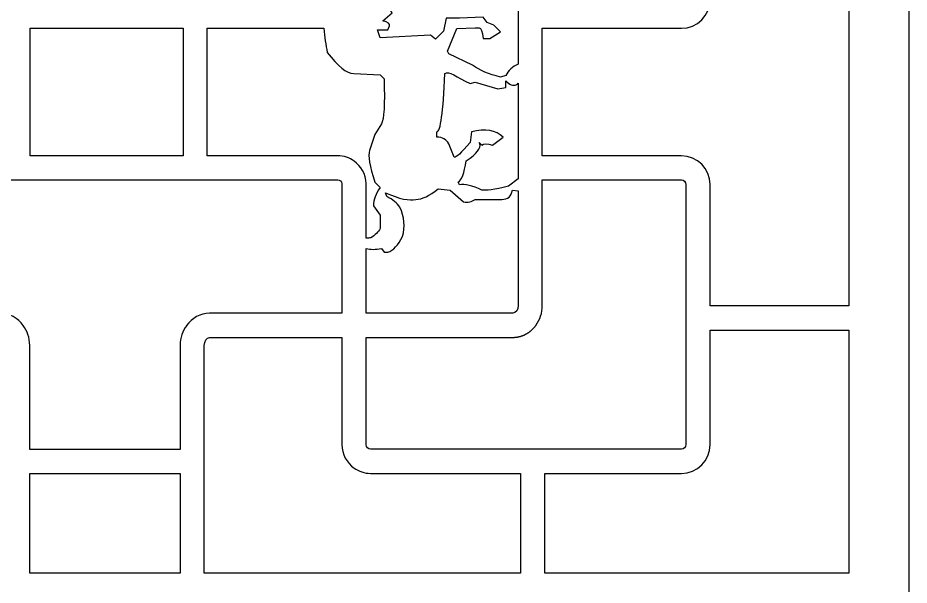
# Model space of a CAD drawing. Header units: centimetres. Extents: x 16.6 to 21.4, y -9 to 9.
# Drawn here: x 18.714 to 21.368, y 5.898 to 7.585 of the extents above; entities that cross this region are included whole.
import ezdxf

# ---------------------------------------------------------------- set-up
doc = ezdxf.new("R2010")
doc.units = ezdxf.units.CM
doc.header["$MEASUREMENT"] = 0
doc.layers.add('layer 1', color=7, linetype='Continuous')

msp = doc.modelspace()

# ---------------------------------------------------------------- linework, layer by layer
at = {"layer": 'layer 1', "color": 250, "lineweight": 30}
for points, knots in [([(16.58329, -9.0002), (16.58329, -9.0002), (16.58329, 9.00077), (16.58329, 9.00077), (16.58329, 9.00077), (16.58329, 9.00077), (21.3676, 9.00077), (21.3676, 9.00077), (21.3676, 9.00077), (21.3676, 9.00077), (21.3676, -9.0002), (21.3676, -9.0002), (21.3676, -9.0002), (21.3676, -9.0002), (16.58329, -9.0002), (16.58329, -9.0002)], [0, 0, 0, 0, 0.2, 0.2, 0.2, 0.2, 0.4, 0.4, 0.4, 0.4, 0.6, 0.6, 0.6, 0.6, 1, 1, 1, 1]), ([(21.18819, 7.98777), (21.18819, 7.98777), (20.77482, 7.98777), (20.77482, 7.98777), (20.77482, 7.98777), (20.77482, 7.98777), (20.77482, 7.63934), (20.77482, 7.63934), (20.77482, 7.63934), (20.77482, 7.59234), (20.73671, 7.55388), (20.69014, 7.55388), (20.69014, 7.55388), (20.69014, 7.55388), (20.27565, 7.55388), (20.27565, 7.55388), (20.27565, 7.55388), (20.27565, 7.55388), (20.27565, 7.17466), (20.27565, 7.17466), (20.27565, 7.17466), (20.27565, 7.17466), (20.69014, 7.17466), (20.69014, 7.17466), (20.69014, 7.17466), (20.73671, 7.17466), (20.77482, 7.1362), (20.77482, 7.0892), (20.77482, 7.0892), (20.77482, 7.0892), (20.77482, 6.72823), (20.77482, 6.72823), (20.77482, 6.72823), (20.77482, 6.72823), (21.18819, 6.72823), (21.18819, 6.72823), (21.18819, 6.72823), (21.18819, 6.72823), (21.18819, 7.98777), (21.18819, 7.98777)], [0, 0, 0, 0, 0.0909091, 0.0909091, 0.0909091, 0.0909091, 0.1818182, 0.1818182, 0.1818182, 0.1818182, 0.2727273, 0.2727273, 0.2727273, 0.2727273, 0.3636364, 0.3636364, 0.3636364, 0.3636364, 0.4545455, 0.4545455, 0.4545455, 0.4545455, 0.5454545, 0.5454545, 0.5454545, 0.5454545, 0.6363636, 0.6363636, 0.6363636, 0.6363636, 0.7272727, 0.7272727, 0.7272727, 0.7272727, 0.8181818, 0.8181818, 0.8181818, 0.8181818, 1, 1, 1, 1]), ([(19.7471, 7.6125), (19.7471, 7.6125), (19.7888, 7.61601), (19.7888, 7.61601), (19.7888, 7.61601), (19.7888, 7.61601), (19.82417, 7.60804), (19.82417, 7.60804), (19.82417, 7.60804), (19.82417, 7.60804), (19.82828, 7.60019), (19.82828, 7.60019), (19.82828, 7.60019), (19.82828, 7.60019), (19.80076, 7.57641), (19.80076, 7.57641), (19.80076, 7.57641), (19.81632, 7.57139), (19.82288, 7.56625), (19.82044, 7.56097), (19.82044, 7.56097), (19.82044, 7.56097), (19.81619, 7.54889), (19.81619, 7.54889), (19.81619, 7.54889), (19.81619, 7.54889), (19.78495, 7.54889), (19.78495, 7.54889), (19.78495, 7.54889), (19.78495, 7.54889), (19.79292, 7.52548), (19.79292, 7.52548), (19.79292, 7.52548), (19.79292, 7.52548), (19.94247, 7.53346), (19.94247, 7.53346), (19.94247, 7.53346), (19.94247, 7.53346), (19.9579, 7.52137), (19.9579, 7.52137), (19.9579, 7.52137), (19.9579, 7.52137), (19.98169, 7.54516), (19.98169, 7.54516), (19.98169, 7.54516), (19.98169, 7.54516), (19.98953, 7.58438), (19.98953, 7.58438), (19.98953, 7.58438), (19.98953, 7.58438), (20.02913, 7.58438), (20.02913, 7.58438), (20.02913, 7.58438), (20.02913, 7.58438), (20.09986, 7.58676), (20.09986, 7.58676), (20.09986, 7.58676), (20.09986, 7.58676), (20.11156, 7.57094), (20.11156, 7.57094), (20.11156, 7.57094), (20.11156, 7.57094), (20.13123, 7.56336), (20.13123, 7.56336), (20.13123, 7.56336), (20.13123, 7.56336), (20.15078, 7.54343), (20.15078, 7.54343), (20.15078, 7.54343), (20.15078, 7.54343), (20.11953, 7.52375), (20.11953, 7.52375), (20.11953, 7.52375), (20.11953, 7.52375), (20.09986, 7.52375), (20.09986, 7.52375), (20.09986, 7.52375), (20.09716, 7.54484), (20.09317, 7.55539), (20.0879, 7.55539), (20.0879, 7.55539), (20.0879, 7.55539), (20.0762, 7.55539), (20.0762, 7.55539), (20.0762, 7.55539), (20.0762, 7.55539), (20.02116, 7.553), (20.02116, 7.553), (20.02116, 7.553), (20.02116, 7.553), (19.99364, 7.48601), (19.99364, 7.48601), (19.99364, 7.48601), (19.99364, 7.48601), (19.9975, 7.47804), (19.9975, 7.47804), (19.9975, 7.47804), (19.9975, 7.47804), (20.06822, 7.44428), (20.06822, 7.44428), (20.06822, 7.44428), (20.08931, 7.42872), (20.11683, 7.41689), (20.15078, 7.40892), (20.15078, 7.40892), (20.15078, 7.40892), (20.16659, 7.41303), (20.16659, 7.41303), (20.16659, 7.41303), (20.17435, 7.42818), (20.18671, 7.43967), (20.20388, 7.4475), (20.20388, 7.4475), (20.20388, 7.4475), (20.20388, 7.96249), (20.20388, 7.96249), (20.20388, 7.96249), (20.20388, 7.97533), (20.19683, 7.98584), (20.1882, 7.98584), (20.1882, 7.98584), (20.1882, 7.98584), (19.7514, 7.98584), (19.7514, 7.98584), (19.7514, 7.98584), (19.7514, 7.98584), (19.7514, 7.81952), (19.7514, 7.81952), (19.7514, 7.81952), (19.7514, 7.81952), (19.75135, 7.81952), (19.75135, 7.81952), (19.75135, 7.81952), (19.75135, 7.81952), (19.75135, 7.63934), (19.75135, 7.63934), (19.75135, 7.63934), (19.75135, 7.63834), (19.75132, 7.63735), (19.75129, 7.63635), (19.75129, 7.63635), (19.75129, 7.63635), (19.75135, 7.63609), (19.75135, 7.63609), (19.75135, 7.63609), (19.75104, 7.62789), (19.74957, 7.61997), (19.7471, 7.6125)], [0, 0, 0, 0, 0.0263158, 0.0263158, 0.0263158, 0.0263158, 0.0526316, 0.0526316, 0.0526316, 0.0526316, 0.0789474, 0.0789474, 0.0789474, 0.0789474, 0.1052632, 0.1052632, 0.1052632, 0.1052632, 0.1315789, 0.1315789, 0.1315789, 0.1315789, 0.1578947, 0.1578947, 0.1578947, 0.1578947, 0.1842105, 0.1842105, 0.1842105, 0.1842105, 0.2105263, 0.2105263, 0.2105263, 0.2105263, 0.2368421, 0.2368421, 0.2368421, 0.2368421, 0.2631579, 0.2631579, 0.2631579, 0.2631579, 0.2894737, 0.2894737, 0.2894737, 0.2894737, 0.3157895, 0.3157895, 0.3157895, 0.3157895, 0.3421053, 0.3421053, 0.3421053, 0.3421053, 0.3684211, 0.3684211, 0.3684211, 0.3684211, 0.3947368, 0.3947368, 0.3947368, 0.3947368, 0.4210526, 0.4210526, 0.4210526, 0.4210526, 0.4473684, 0.4473684, 0.4473684, 0.4473684, 0.4736842, 0.4736842, 0.4736842, 0.4736842, 0.5, 0.5, 0.5, 0.5, 0.5263158, 0.5263158, 0.5263158, 0.5263158, 0.5526316, 0.5526316, 0.5526316, 0.5526316, 0.5789474, 0.5789474, 0.5789474, 0.5789474, 0.6052632, 0.6052632, 0.6052632, 0.6052632, 0.6315789, 0.6315789, 0.6315789, 0.6315789, 0.6578947, 0.6578947, 0.6578947, 0.6578947, 0.6842105, 0.6842105, 0.6842105, 0.6842105, 0.7105263, 0.7105263, 0.7105263, 0.7105263, 0.7368421, 0.7368421, 0.7368421, 0.7368421, 0.7631579, 0.7631579, 0.7631579, 0.7631579, 0.7894737, 0.7894737, 0.7894737, 0.7894737, 0.8157895, 0.8157895, 0.8157895, 0.8157895, 0.8421053, 0.8421053, 0.8421053, 0.8421053, 0.8684211, 0.8684211, 0.8684211, 0.8684211, 0.8947368, 0.8947368, 0.8947368, 0.8947368, 0.9210526, 0.9210526, 0.9210526, 0.9210526, 0.9473684, 0.9473684, 0.9473684, 0.9473684, 1, 1, 1, 1]), ([(18.75083, 7.55388), (18.75083, 7.55388), (18.75083, 7.17466), (18.75083, 7.17466), (18.75083, 7.17466), (18.75083, 7.17466), (19.20646, 7.17466), (19.20646, 7.17466), (19.20646, 7.17466), (19.20646, 7.17466), (19.20646, 7.55388), (19.20646, 7.55388), (19.20646, 7.55388), (19.20646, 7.55388), (18.75083, 7.55388), (18.75083, 7.55388)], [0, 0, 0, 0, 0.2, 0.2, 0.2, 0.2, 0.4, 0.4, 0.4, 0.4, 0.6, 0.6, 0.6, 0.6, 1, 1, 1, 1]), ([(19.75135, 6.92968), (19.7557, 6.92938), (19.76026, 6.92982), (19.76501, 6.93102), (19.76501, 6.93102), (19.77839, 6.93887), (19.78765, 6.948), (19.79292, 6.95854), (19.79292, 6.95854), (19.79292, 6.95854), (19.79292, 6.99776), (19.79292, 6.99776), (19.79292, 6.99776), (19.79292, 6.99776), (19.77299, 7.02566), (19.77299, 7.02566), (19.77299, 7.02566), (19.77299, 7.04392), (19.77955, 7.06231), (19.79292, 7.0807), (19.79292, 7.0807), (19.79292, 7.0807), (19.7771, 7.09652), (19.7771, 7.09652), (19.7771, 7.09652), (19.76129, 7.14371), (19.75601, 7.17508), (19.76129, 7.19064), (19.76129, 7.19064), (19.76129, 7.19064), (19.7771, 7.23809), (19.7771, 7.23809), (19.7771, 7.23809), (19.7771, 7.23809), (19.79665, 7.26934), (19.79665, 7.26934), (19.79665, 7.26934), (19.80449, 7.28271), (19.80706, 7.32733), (19.80462, 7.40345), (19.80462, 7.40345), (19.80462, 7.40345), (19.79292, 7.41516), (19.79292, 7.41516), (19.79292, 7.41516), (19.79292, 7.41516), (19.71409, 7.41927), (19.71409, 7.41927), (19.71409, 7.41927), (19.69301, 7.41927), (19.66677, 7.44023), (19.6354, 7.48228), (19.6354, 7.48228), (19.63078, 7.5035), (19.62746, 7.52735), (19.62548, 7.55388), (19.62548, 7.55388), (19.62548, 7.55388), (19.27823, 7.55388), (19.27823, 7.55388), (19.27823, 7.55388), (19.27823, 7.55388), (19.27823, 7.17466), (19.27823, 7.17466), (19.27823, 7.17466), (19.27823, 7.17466), (19.66667, 7.17466), (19.66667, 7.17466), (19.66667, 7.17466), (19.68472, 7.17466), (19.7015, 7.16888), (19.71528, 7.15906), (19.71528, 7.15906), (19.71528, 7.15906), (19.71532, 7.15909), (19.71532, 7.15909), (19.71532, 7.15909), (19.73629, 7.14417), (19.75032, 7.11992), (19.75135, 7.09245), (19.75135, 7.09245), (19.75135, 7.09245), (19.75129, 7.09219), (19.75129, 7.09219), (19.75129, 7.09219), (19.75132, 7.09119), (19.75135, 7.0902), (19.75135, 7.0892), (19.75135, 7.0892), (19.75135, 7.0892), (19.75135, 6.92968), (19.75135, 6.92968)], [0, 0, 0, 0, 0.0416667, 0.0416667, 0.0416667, 0.0416667, 0.0833333, 0.0833333, 0.0833333, 0.0833333, 0.125, 0.125, 0.125, 0.125, 0.1666667, 0.1666667, 0.1666667, 0.1666667, 0.2083333, 0.2083333, 0.2083333, 0.2083333, 0.25, 0.25, 0.25, 0.25, 0.2916667, 0.2916667, 0.2916667, 0.2916667, 0.3333333, 0.3333333, 0.3333333, 0.3333333, 0.375, 0.375, 0.375, 0.375, 0.4166667, 0.4166667, 0.4166667, 0.4166667, 0.4583333, 0.4583333, 0.4583333, 0.4583333, 0.5, 0.5, 0.5, 0.5, 0.5416667, 0.5416667, 0.5416667, 0.5416667, 0.5833333, 0.5833333, 0.5833333, 0.5833333, 0.625, 0.625, 0.625, 0.625, 0.6666667, 0.6666667, 0.6666667, 0.6666667, 0.7083333, 0.7083333, 0.7083333, 0.7083333, 0.75, 0.75, 0.75, 0.75, 0.7916667, 0.7916667, 0.7916667, 0.7916667, 0.8333333, 0.8333333, 0.8333333, 0.8333333, 0.875, 0.875, 0.875, 0.875, 0.9166667, 0.9166667, 0.9166667, 0.9166667, 1, 1, 1, 1]), ([(20.20388, 7.39027), (20.20236, 7.38796), (20.20048, 7.38636), (20.19823, 7.38552), (20.19823, 7.38552), (20.18805, 7.38167), (20.17714, 7.38667), (20.16659, 7.39722), (20.16659, 7.39722), (20.16659, 7.39722), (20.16659, 7.37767), (20.16659, 7.37767), (20.16659, 7.37767), (20.16659, 7.37767), (20.14319, 7.37356), (20.14319, 7.37356), (20.14319, 7.37356), (20.14319, 7.37356), (20.0762, 7.39349), (20.0762, 7.39349), (20.0762, 7.39349), (20.0762, 7.39349), (20.06038, 7.38937), (20.06038, 7.38937), (20.06038, 7.38937), (20.0209, 7.40763), (19.99609, 7.42956), (19.9858, 7.41927), (19.9858, 7.41927), (19.98053, 7.3038), (19.97256, 7.24606), (19.96201, 7.24606), (19.96201, 7.24606), (19.96201, 7.24606), (19.96201, 7.23025), (19.96201, 7.23025), (19.96201, 7.23025), (19.97783, 7.23025), (19.98966, 7.22369), (19.9975, 7.21057), (19.9975, 7.21057), (19.9975, 7.21057), (20.01332, 7.1711), (20.01332, 7.1711), (20.01332, 7.1711), (20.01859, 7.16853), (20.03428, 7.18293), (20.06038, 7.21443), (20.06038, 7.21443), (20.06038, 7.21443), (20.0645, 7.24606), (20.0645, 7.24606), (20.0645, 7.24606), (20.10642, 7.25661), (20.13779, 7.25134), (20.15875, 7.23025), (20.15875, 7.23025), (20.15875, 7.23025), (20.12738, 7.20646), (20.12738, 7.20646), (20.12738, 7.20646), (20.11156, 7.21173), (20.10101, 7.21173), (20.09574, 7.20646), (20.09574, 7.20646), (20.09574, 7.20646), (20.0879, 7.21443), (20.0879, 7.21443), (20.0879, 7.21443), (20.09587, 7.20389), (20.08674, 7.18807), (20.06038, 7.16724), (20.06038, 7.16724), (20.06038, 7.16724), (20.04868, 7.1594), (20.04868, 7.1594), (20.04868, 7.1594), (20.04341, 7.12275), (20.03543, 7.10179), (20.02489, 7.09652), (20.02489, 7.09652), (20.02489, 7.09652), (20.02913, 7.08854), (20.02913, 7.08854), (20.02913, 7.08854), (20.04469, 7.09112), (20.06694, 7.08584), (20.09574, 7.07273), (20.09574, 7.07273), (20.10629, 7.07016), (20.13252, 7.07414), (20.17457, 7.08443), (20.17457, 7.08443), (20.17457, 7.08443), (20.20388, 7.10628), (20.20388, 7.10628), (20.20388, 7.10628), (20.20388, 7.10628), (20.20388, 7.39027), (20.20388, 7.39027)], [0, 0, 0, 0, 0.0384615, 0.0384615, 0.0384615, 0.0384615, 0.0769231, 0.0769231, 0.0769231, 0.0769231, 0.1153846, 0.1153846, 0.1153846, 0.1153846, 0.1538462, 0.1538462, 0.1538462, 0.1538462, 0.1923077, 0.1923077, 0.1923077, 0.1923077, 0.2307692, 0.2307692, 0.2307692, 0.2307692, 0.2692308, 0.2692308, 0.2692308, 0.2692308, 0.3076923, 0.3076923, 0.3076923, 0.3076923, 0.3461538, 0.3461538, 0.3461538, 0.3461538, 0.3846154, 0.3846154, 0.3846154, 0.3846154, 0.4230769, 0.4230769, 0.4230769, 0.4230769, 0.4615385, 0.4615385, 0.4615385, 0.4615385, 0.5, 0.5, 0.5, 0.5, 0.5384615, 0.5384615, 0.5384615, 0.5384615, 0.5769231, 0.5769231, 0.5769231, 0.5769231, 0.6153846, 0.6153846, 0.6153846, 0.6153846, 0.6538462, 0.6538462, 0.6538462, 0.6538462, 0.6923077, 0.6923077, 0.6923077, 0.6923077, 0.7307692, 0.7307692, 0.7307692, 0.7307692, 0.7692308, 0.7692308, 0.7692308, 0.7692308, 0.8076923, 0.8076923, 0.8076923, 0.8076923, 0.8461538, 0.8461538, 0.8461538, 0.8461538, 0.8846154, 0.8846154, 0.8846154, 0.8846154, 0.9230769, 0.9230769, 0.9230769, 0.9230769, 1, 1, 1, 1]), ([(19.19768, 6.30156), (19.19768, 6.30156), (19.19768, 6.61086), (19.19768, 6.61086), (19.19768, 6.61086), (19.19768, 6.63331), (19.20494, 6.65401), (19.21702, 6.67033), (19.21702, 6.67033), (19.21702, 6.67033), (19.21691, 6.67047), (19.21691, 6.67047), (19.21691, 6.67047), (19.23297, 6.69225), (19.25762, 6.70626), (19.28513, 6.70626), (19.28513, 6.70626), (19.28513, 6.70626), (19.57859, 6.70626), (19.57859, 6.70626), (19.57859, 6.70626), (19.57859, 6.70626), (19.57859, 6.70645), (19.57859, 6.70645), (19.57859, 6.70645), (19.57859, 6.70645), (19.67921, 6.70645), (19.67921, 6.70645), (19.67921, 6.70645), (19.67921, 6.70645), (19.67921, 7.0892), (19.67921, 7.0892), (19.67921, 7.0892), (19.67921, 7.0902), (19.67923, 7.0912), (19.67927, 7.09219), (19.67927, 7.09219), (19.67797, 7.09829), (19.6728, 7.1029), (19.66667, 7.1029), (19.66667, 7.1029), (19.66667, 7.1029), (18.25781, 7.1029), (18.25781, 7.1029), (18.25781, 7.1029), (18.25177, 7.1029), (18.24665, 7.09843), (18.24527, 7.09245), (18.24527, 7.09245), (18.24527, 7.09245), (18.24527, 7.09245), (18.24527, 7.09245), (18.24527, 7.09245), (18.24527, 7.09245), (18.24527, 7.09244), (18.24527, 7.09244), (18.24527, 7.09244), (18.24527, 7.09244), (18.24524, 7.09235), (18.24524, 7.09235), (18.24524, 7.09235), (18.24524, 7.09235), (18.24523, 7.0923), (18.24523, 7.0923), (18.24523, 7.0923), (18.24523, 7.0923), (18.24523, 7.09228), (18.24523, 7.09228), (18.24523, 7.09228), (18.24523, 7.09228), (18.24522, 7.09225), (18.24522, 7.09225), (18.24522, 7.09225), (18.24522, 7.09225), (18.24516, 7.09195), (18.24516, 7.09195), (18.24516, 7.09195), (18.24516, 7.09195), (18.24516, 7.09195), (18.24516, 7.09195), (18.24516, 7.09195), (18.24516, 7.09195), (18.24511, 7.09166), (18.24511, 7.09166), (18.24511, 7.09166), (18.24511, 7.09166), (18.2451, 7.09162), (18.2451, 7.09162), (18.2451, 7.09162), (18.2451, 7.09162), (18.2451, 7.09161), (18.2451, 7.09161), (18.2451, 7.09161), (18.2451, 7.09161), (18.24505, 7.0913), (18.24505, 7.0913), (18.24505, 7.0913), (18.24505, 7.0913), (18.24505, 7.09128), (18.24505, 7.09128), (18.24505, 7.09128), (18.24505, 7.09128), (18.24504, 7.09125), (18.24504, 7.09125), (18.24504, 7.09125), (18.24504, 7.09125), (18.24504, 7.0912), (18.24504, 7.0912), (18.24504, 7.0912), (18.24496, 7.09067), (18.24492, 7.09012), (18.2449, 7.08956), (18.2449, 7.08956), (18.2449, 7.08956), (18.2449, 7.08955), (18.2449, 7.08955), (18.2449, 7.08955), (18.2449, 7.08955), (18.2449, 7.0892), (18.2449, 7.0892), (18.2449, 7.0892), (18.2449, 7.0892), (18.2449, 6.87488), (18.2449, 6.87488), (18.2449, 6.87488), (18.2449, 6.87488), (18.24534, 6.87488), (18.24534, 6.87488), (18.24534, 6.87488), (18.24534, 6.87488), (18.24534, 6.70645), (18.24534, 6.70645), (18.24534, 6.70645), (18.24534, 6.70645), (18.36886, 6.70645), (18.36886, 6.70645), (18.36886, 6.70645), (18.36886, 6.70645), (18.36886, 6.70626), (18.36886, 6.70626), (18.36886, 6.70626), (18.36886, 6.70626), (18.66232, 6.70626), (18.66232, 6.70626), (18.66232, 6.70626), (18.68983, 6.70626), (18.71448, 6.69225), (18.73054, 6.67047), (18.73054, 6.67047), (18.73054, 6.67047), (18.73043, 6.67033), (18.73043, 6.67033), (18.73043, 6.67033), (18.74251, 6.65401), (18.74977, 6.63331), (18.74977, 6.61086), (18.74977, 6.61086), (18.74977, 6.61086), (18.74977, 6.30156), (18.74977, 6.30156), (18.74977, 6.30156), (18.74977, 6.30156), (19.19768, 6.30156), (19.19768, 6.30156)], [0, 0, 0, 0, 0.0238095, 0.0238095, 0.0238095, 0.0238095, 0.047619, 0.047619, 0.047619, 0.047619, 0.0714286, 0.0714286, 0.0714286, 0.0714286, 0.0952381, 0.0952381, 0.0952381, 0.0952381, 0.1190476, 0.1190476, 0.1190476, 0.1190476, 0.1428571, 0.1428571, 0.1428571, 0.1428571, 0.1666667, 0.1666667, 0.1666667, 0.1666667, 0.1904762, 0.1904762, 0.1904762, 0.1904762, 0.2142857, 0.2142857, 0.2142857, 0.2142857, 0.2380952, 0.2380952, 0.2380952, 0.2380952, 0.2619048, 0.2619048, 0.2619048, 0.2619048, 0.2857143, 0.2857143, 0.2857143, 0.2857143, 0.3095238, 0.3095238, 0.3095238, 0.3095238, 0.3333333, 0.3333333, 0.3333333, 0.3333333, 0.3571429, 0.3571429, 0.3571429, 0.3571429, 0.3809524, 0.3809524, 0.3809524, 0.3809524, 0.4047619, 0.4047619, 0.4047619, 0.4047619, 0.4285714, 0.4285714, 0.4285714, 0.4285714, 0.452381, 0.452381, 0.452381, 0.452381, 0.4761905, 0.4761905, 0.4761905, 0.4761905, 0.5, 0.5, 0.5, 0.5, 0.5238095, 0.5238095, 0.5238095, 0.5238095, 0.547619, 0.547619, 0.547619, 0.547619, 0.5714286, 0.5714286, 0.5714286, 0.5714286, 0.5952381, 0.5952381, 0.5952381, 0.5952381, 0.6190476, 0.6190476, 0.6190476, 0.6190476, 0.6428571, 0.6428571, 0.6428571, 0.6428571, 0.6666667, 0.6666667, 0.6666667, 0.6666667, 0.6904762, 0.6904762, 0.6904762, 0.6904762, 0.7142857, 0.7142857, 0.7142857, 0.7142857, 0.7380952, 0.7380952, 0.7380952, 0.7380952, 0.7619048, 0.7619048, 0.7619048, 0.7619048, 0.7857143, 0.7857143, 0.7857143, 0.7857143, 0.8095238, 0.8095238, 0.8095238, 0.8095238, 0.8333333, 0.8333333, 0.8333333, 0.8333333, 0.8571429, 0.8571429, 0.8571429, 0.8571429, 0.8809524, 0.8809524, 0.8809524, 0.8809524, 0.9047619, 0.9047619, 0.9047619, 0.9047619, 0.9285714, 0.9285714, 0.9285714, 0.9285714, 0.952381, 0.952381, 0.952381, 0.952381, 1, 1, 1, 1]), ([(19.7514, 6.63421), (19.7514, 6.63421), (19.7514, 6.3158), (19.7514, 6.3158), (19.7514, 6.3158), (19.7514, 6.30828), (19.75722, 6.30211), (19.76432, 6.30211), (19.76432, 6.30211), (19.76432, 6.30211), (20.69014, 6.30211), (20.69014, 6.30211), (20.69014, 6.30211), (20.69724, 6.30211), (20.70305, 6.30827), (20.70305, 6.3158), (20.70305, 6.3158), (20.70305, 6.3158), (20.70305, 7.0892), (20.70305, 7.0892), (20.70305, 7.0892), (20.70305, 7.09673), (20.69724, 7.1029), (20.69014, 7.1029), (20.69014, 7.1029), (20.69014, 7.1029), (20.27565, 7.1029), (20.27565, 7.1029), (20.27565, 7.1029), (20.27565, 7.1029), (20.27565, 6.7298), (20.27565, 6.7298), (20.27565, 6.7298), (20.27565, 6.70742), (20.26843, 6.68677), (20.25641, 6.67047), (20.25641, 6.67047), (20.25641, 6.67047), (20.25642, 6.67047), (20.25642, 6.67047), (20.25642, 6.67047), (20.25642, 6.67047), (20.25622, 6.67021), (20.25622, 6.67021), (20.25622, 6.67021), (20.25581, 6.66965), (20.25539, 6.66911), (20.25497, 6.66857), (20.25497, 6.66857), (20.25497, 6.66857), (20.25481, 6.66836), (20.25481, 6.66836), (20.25481, 6.66836), (20.25432, 6.66773), (20.25382, 6.6671), (20.25331, 6.66649), (20.25331, 6.66649), (20.25331, 6.66649), (20.2533, 6.66648), (20.2533, 6.66648), (20.2533, 6.66648), (20.25116, 6.66388), (20.2489, 6.66141), (20.24651, 6.65908), (20.24651, 6.65908), (20.24651, 6.65908), (20.2465, 6.65907), (20.2465, 6.65907), (20.2465, 6.65907), (20.24596, 6.65854), (20.24541, 6.65802), (20.24486, 6.65751), (20.24486, 6.65751), (20.24486, 6.65751), (20.24439, 6.65707), (20.24439, 6.65707), (20.24439, 6.65707), (20.24399, 6.65671), (20.2436, 6.65636), (20.2432, 6.65601), (20.2432, 6.65601), (20.2432, 6.65601), (20.24256, 6.65544), (20.24256, 6.65544), (20.24256, 6.65544), (20.24224, 6.65517), (20.24192, 6.65489), (20.2416, 6.65462), (20.2416, 6.65462), (20.24133, 6.6544), (20.24107, 6.65417), (20.2408, 6.65395), (20.2408, 6.65395), (20.24057, 6.65376), (20.24033, 6.65357), (20.2401, 6.65338), (20.2401, 6.65338), (20.23973, 6.65308), (20.23935, 6.65278), (20.23897, 6.65249), (20.23897, 6.65249), (20.23875, 6.65231), (20.23852, 6.65214), (20.23829, 6.65196), (20.23829, 6.65196), (20.23829, 6.65196), (20.23761, 6.65145), (20.23761, 6.65145), (20.23761, 6.65145), (20.23721, 6.65115), (20.2368, 6.65085), (20.2364, 6.65055), (20.2364, 6.65055), (20.2364, 6.65055), (20.23572, 6.65007), (20.23572, 6.65007), (20.23572, 6.65007), (20.23572, 6.65007), (20.23505, 6.6496), (20.23505, 6.6496), (20.23505, 6.6496), (20.23466, 6.64932), (20.23426, 6.64905), (20.23386, 6.64878), (20.23386, 6.64878), (20.23361, 6.64862), (20.23336, 6.64845), (20.23311, 6.64829), (20.23311, 6.64829), (20.23271, 6.64802), (20.2323, 6.64776), (20.23189, 6.6475), (20.23189, 6.6475), (20.23189, 6.6475), (20.23126, 6.64711), (20.23126, 6.64711), (20.23126, 6.64711), (20.23093, 6.6469), (20.2306, 6.6467), (20.23027, 6.6465), (20.23027, 6.6465), (20.22996, 6.64632), (20.22965, 6.64613), (20.22934, 6.64595), (20.22934, 6.64595), (20.22898, 6.64574), (20.22861, 6.64553), (20.22825, 6.64532), (20.22825, 6.64532), (20.22825, 6.64532), (20.22775, 6.64505), (20.22775, 6.64505), (20.22775, 6.64505), (20.22726, 6.64477), (20.22677, 6.64451), (20.22628, 6.64424), (20.22628, 6.64424), (20.22628, 6.64424), (20.22575, 6.64397), (20.22575, 6.64397), (20.22575, 6.64397), (20.22528, 6.64372), (20.2248, 6.64348), (20.22432, 6.64324), (20.22432, 6.64324), (20.2241, 6.64313), (20.22389, 6.64302), (20.22367, 6.64292), (20.22367, 6.64292), (20.22332, 6.64275), (20.22296, 6.64258), (20.2226, 6.64241), (20.2226, 6.64241), (20.22231, 6.64227), (20.22202, 6.64214), (20.22173, 6.642), (20.22173, 6.642), (20.22133, 6.64182), (20.22094, 6.64165), (20.22054, 6.64147), (20.22054, 6.64147), (20.22054, 6.64147), (20.22002, 6.64125), (20.22002, 6.64125), (20.22002, 6.64125), (20.21951, 6.64103), (20.21899, 6.64081), (20.21847, 6.6406), (20.21847, 6.6406), (20.21847, 6.6406), (20.21795, 6.64039), (20.21795, 6.64039), (20.21795, 6.64039), (20.21741, 6.64018), (20.21687, 6.63997), (20.21632, 6.63977), (20.21632, 6.63977), (20.21632, 6.63977), (20.21589, 6.63961), (20.21589, 6.63961), (20.21589, 6.63961), (20.21542, 6.63944), (20.21494, 6.63927), (20.21446, 6.6391), (20.21446, 6.6391), (20.21446, 6.6391), (20.2138, 6.63888), (20.2138, 6.63888), (20.2138, 6.63888), (20.21331, 6.63871), (20.21282, 6.63855), (20.21232, 6.6384), (20.21232, 6.6384), (20.21232, 6.6384), (20.21194, 6.63827), (20.21194, 6.63827), (20.21194, 6.63827), (20.21136, 6.6381), (20.21079, 6.63793), (20.21022, 6.63777), (20.21022, 6.63777), (20.21022, 6.63777), (20.20977, 6.63764), (20.20977, 6.63764), (20.20977, 6.63764), (20.20918, 6.63747), (20.20859, 6.63732), (20.20799, 6.63716), (20.20799, 6.63716), (20.20799, 6.63716), (20.20766, 6.63708), (20.20766, 6.63708), (20.20766, 6.63708), (20.2071, 6.63694), (20.20653, 6.63681), (20.20597, 6.63668), (20.20597, 6.63668), (20.20597, 6.63668), (20.20554, 6.63658), (20.20554, 6.63658), (20.20554, 6.63658), (20.205, 6.63646), (20.20445, 6.63635), (20.2039, 6.63624), (20.2039, 6.63624), (20.2039, 6.63624), (20.2035, 6.63616), (20.2035, 6.63616), (20.2035, 6.63616), (20.2029, 6.63604), (20.20229, 6.63593), (20.20169, 6.63583), (20.20169, 6.63583), (20.20169, 6.63583), (20.20128, 6.63576), (20.20128, 6.63576), (20.20128, 6.63576), (20.20065, 6.63566), (20.20003, 6.63556), (20.1994, 6.63547), (20.1994, 6.63547), (20.1994, 6.63547), (20.19914, 6.63544), (20.19914, 6.63544), (20.19914, 6.63544), (20.19848, 6.63535), (20.19782, 6.63526), (20.19715, 6.63519), (20.19715, 6.63519), (20.19715, 6.63519), (20.19712, 6.63518), (20.19712, 6.63518), (20.19712, 6.63518), (20.19712, 6.63518), (20.19711, 6.63518), (20.19711, 6.63518), (20.19711, 6.63518), (20.19711, 6.63518), (20.19705, 6.63518), (20.19705, 6.63518), (20.19705, 6.63518), (20.19641, 6.63511), (20.19578, 6.63505), (20.19514, 6.63499), (20.19514, 6.63499), (20.19514, 6.63499), (20.19476, 6.63496), (20.19476, 6.63496), (20.19476, 6.63496), (20.19414, 6.63491), (20.19351, 6.63486), (20.19288, 6.63483), (20.19288, 6.63483), (20.19288, 6.63483), (20.19248, 6.6348), (20.19248, 6.6348), (20.19248, 6.6348), (20.19184, 6.63477), (20.1912, 6.63474), (20.19056, 6.63472), (20.19056, 6.63472), (20.19056, 6.63472), (20.19025, 6.63472), (20.19025, 6.63472), (20.19025, 6.63472), (20.18957, 6.6347), (20.18889, 6.63469), (20.1882, 6.63469), (20.1882, 6.63469), (20.1882, 6.63469), (19.76975, 6.63469), (19.76975, 6.63469), (19.76975, 6.63469), (19.76975, 6.63469), (19.76975, 6.63421), (19.76975, 6.63421), (19.76975, 6.63421), (19.76975, 6.63421), (19.7514, 6.63421), (19.7514, 6.63421)], [0, 0, 0, 0, 0.0123457, 0.0123457, 0.0123457, 0.0123457, 0.0246914, 0.0246914, 0.0246914, 0.0246914, 0.037037, 0.037037, 0.037037, 0.037037, 0.0493827, 0.0493827, 0.0493827, 0.0493827, 0.0617284, 0.0617284, 0.0617284, 0.0617284, 0.0740741, 0.0740741, 0.0740741, 0.0740741, 0.0864198, 0.0864198, 0.0864198, 0.0864198, 0.0987654, 0.0987654, 0.0987654, 0.0987654, 0.1111111, 0.1111111, 0.1111111, 0.1111111, 0.1234568, 0.1234568, 0.1234568, 0.1234568, 0.1358025, 0.1358025, 0.1358025, 0.1358025, 0.1481481, 0.1481481, 0.1481481, 0.1481481, 0.1604938, 0.1604938, 0.1604938, 0.1604938, 0.1728395, 0.1728395, 0.1728395, 0.1728395, 0.1851852, 0.1851852, 0.1851852, 0.1851852, 0.1975309, 0.1975309, 0.1975309, 0.1975309, 0.2098765, 0.2098765, 0.2098765, 0.2098765, 0.2222222, 0.2222222, 0.2222222, 0.2222222, 0.2345679, 0.2345679, 0.2345679, 0.2345679, 0.2469136, 0.2469136, 0.2469136, 0.2469136, 0.2592593, 0.2592593, 0.2592593, 0.2592593, 0.2716049, 0.2716049, 0.2716049, 0.2716049, 0.2839506, 0.2839506, 0.2839506, 0.2839506, 0.2962963, 0.2962963, 0.2962963, 0.2962963, 0.308642, 0.308642, 0.308642, 0.308642, 0.3209877, 0.3209877, 0.3209877, 0.3209877, 0.3333333, 0.3333333, 0.3333333, 0.3333333, 0.345679, 0.345679, 0.345679, 0.345679, 0.3580247, 0.3580247, 0.3580247, 0.3580247, 0.3703704, 0.3703704, 0.3703704, 0.3703704, 0.382716, 0.382716, 0.382716, 0.382716, 0.3950617, 0.3950617, 0.3950617, 0.3950617, 0.4074074, 0.4074074, 0.4074074, 0.4074074, 0.4197531, 0.4197531, 0.4197531, 0.4197531, 0.4320988, 0.4320988, 0.4320988, 0.4320988, 0.4444444, 0.4444444, 0.4444444, 0.4444444, 0.4567901, 0.4567901, 0.4567901, 0.4567901, 0.4691358, 0.4691358, 0.4691358, 0.4691358, 0.4814815, 0.4814815, 0.4814815, 0.4814815, 0.4938272, 0.4938272, 0.4938272, 0.4938272, 0.5061728, 0.5061728, 0.5061728, 0.5061728, 0.5185185, 0.5185185, 0.5185185, 0.5185185, 0.5308642, 0.5308642, 0.5308642, 0.5308642, 0.5432099, 0.5432099, 0.5432099, 0.5432099, 0.5555556, 0.5555556, 0.5555556, 0.5555556, 0.5679012, 0.5679012, 0.5679012, 0.5679012, 0.5802469, 0.5802469, 0.5802469, 0.5802469, 0.5925926, 0.5925926, 0.5925926, 0.5925926, 0.6049383, 0.6049383, 0.6049383, 0.6049383, 0.617284, 0.617284, 0.617284, 0.617284, 0.6296296, 0.6296296, 0.6296296, 0.6296296, 0.6419753, 0.6419753, 0.6419753, 0.6419753, 0.654321, 0.654321, 0.654321, 0.654321, 0.6666667, 0.6666667, 0.6666667, 0.6666667, 0.6790123, 0.6790123, 0.6790123, 0.6790123, 0.691358, 0.691358, 0.691358, 0.691358, 0.7037037, 0.7037037, 0.7037037, 0.7037037, 0.7160494, 0.7160494, 0.7160494, 0.7160494, 0.7283951, 0.7283951, 0.7283951, 0.7283951, 0.7407407, 0.7407407, 0.7407407, 0.7407407, 0.7530864, 0.7530864, 0.7530864, 0.7530864, 0.7654321, 0.7654321, 0.7654321, 0.7654321, 0.7777778, 0.7777778, 0.7777778, 0.7777778, 0.7901235, 0.7901235, 0.7901235, 0.7901235, 0.8024691, 0.8024691, 0.8024691, 0.8024691, 0.8148148, 0.8148148, 0.8148148, 0.8148148, 0.8271605, 0.8271605, 0.8271605, 0.8271605, 0.8395062, 0.8395062, 0.8395062, 0.8395062, 0.8518519, 0.8518519, 0.8518519, 0.8518519, 0.8641975, 0.8641975, 0.8641975, 0.8641975, 0.8765432, 0.8765432, 0.8765432, 0.8765432, 0.8888889, 0.8888889, 0.8888889, 0.8888889, 0.9012346, 0.9012346, 0.9012346, 0.9012346, 0.9135802, 0.9135802, 0.9135802, 0.9135802, 0.9259259, 0.9259259, 0.9259259, 0.9259259, 0.9382716, 0.9382716, 0.9382716, 0.9382716, 0.9506173, 0.9506173, 0.9506173, 0.9506173, 0.962963, 0.962963, 0.962963, 0.962963, 0.9753086, 0.9753086, 0.9753086, 0.9753086, 1, 1, 1, 1]), ([(20.20388, 7.07038), (20.20388, 7.07038), (20.18653, 7.07273), (20.18653, 7.07273), (20.18653, 7.07273), (20.18383, 7.05434), (20.17328, 7.04521), (20.15489, 7.04521), (20.15489, 7.04521), (20.15489, 7.04521), (20.0762, 7.04521), (20.0762, 7.04521), (20.0762, 7.04521), (20.06565, 7.0375), (20.05382, 7.03479), (20.04084, 7.03737), (20.04084, 7.03737), (20.04084, 7.03737), (20.00123, 7.07273), (20.00123, 7.07273), (20.00123, 7.07273), (20.00123, 7.07273), (19.96587, 7.07646), (19.96587, 7.07646), (19.96587, 7.07646), (19.93964, 7.05563), (19.91752, 7.04521), (19.89913, 7.04521), (19.89913, 7.04521), (19.88074, 7.03994), (19.85053, 7.0465), (19.80835, 7.06475), (19.80835, 7.06475), (19.80835, 7.06475), (19.81246, 7.05318), (19.81246, 7.05318), (19.81246, 7.05318), (19.83085, 7.04508), (19.84384, 7.03454), (19.85168, 7.02155), (19.85168, 7.02155), (19.86493, 6.99262), (19.86763, 6.96368), (19.85953, 6.93488), (19.85953, 6.93488), (19.84654, 6.90878), (19.83201, 6.89309), (19.81619, 6.88782), (19.81619, 6.88782), (19.81619, 6.88782), (19.80462, 6.88782), (19.80462, 6.88782), (19.80462, 6.88782), (19.80462, 6.88782), (19.79665, 6.89939), (19.79665, 6.89939), (19.79665, 6.89939), (19.77873, 6.89539), (19.76365, 6.89537), (19.7514, 6.89934), (19.7514, 6.89934), (19.7514, 6.89934), (19.7514, 6.70645), (19.7514, 6.70645), (19.7514, 6.70645), (19.7514, 6.70645), (20.1882, 6.70645), (20.1882, 6.70645), (20.1882, 6.70645), (20.19682, 6.70645), (20.20388, 6.71696), (20.20388, 6.7298), (20.20388, 6.7298), (20.20388, 6.7298), (20.20388, 7.07038), (20.20388, 7.07038)], [0, 0, 0, 0, 0.05, 0.05, 0.05, 0.05, 0.1, 0.1, 0.1, 0.1, 0.15, 0.15, 0.15, 0.15, 0.2, 0.2, 0.2, 0.2, 0.25, 0.25, 0.25, 0.25, 0.3, 0.3, 0.3, 0.3, 0.35, 0.35, 0.35, 0.35, 0.4, 0.4, 0.4, 0.4, 0.45, 0.45, 0.45, 0.45, 0.5, 0.5, 0.5, 0.5, 0.55, 0.55, 0.55, 0.55, 0.6, 0.6, 0.6, 0.6, 0.65, 0.65, 0.65, 0.65, 0.7, 0.7, 0.7, 0.7, 0.75, 0.75, 0.75, 0.75, 0.8, 0.8, 0.8, 0.8, 0.85, 0.85, 0.85, 0.85, 0.9, 0.9, 0.9, 0.9, 1, 1, 1, 1]), ([(20.21089, 5.93383), (20.21089, 5.93383), (20.21089, 6.23034), (20.21089, 6.23034), (20.21089, 6.23034), (20.21089, 6.23034), (19.76432, 6.23034), (19.76432, 6.23034), (19.76432, 6.23034), (19.74619, 6.23034), (19.72934, 6.23617), (19.71552, 6.24606), (19.71552, 6.24606), (19.71552, 6.24606), (19.71531, 6.24591), (19.71531, 6.24591), (19.71531, 6.24591), (19.69352, 6.26142), (19.67921, 6.287), (19.67921, 6.3158), (19.67921, 6.3158), (19.67921, 6.3158), (19.67921, 6.63421), (19.67921, 6.63421), (19.67921, 6.63421), (19.67921, 6.63421), (19.28513, 6.63421), (19.28513, 6.63421), (19.28513, 6.63421), (19.27651, 6.63421), (19.26945, 6.62369), (19.26945, 6.61086), (19.26945, 6.61086), (19.26945, 6.61086), (19.26945, 5.93383), (19.26945, 5.93383), (19.26945, 5.93383), (19.26945, 5.93383), (20.21089, 5.93383), (20.21089, 5.93383)], [0, 0, 0, 0, 0.0909091, 0.0909091, 0.0909091, 0.0909091, 0.1818182, 0.1818182, 0.1818182, 0.1818182, 0.2727273, 0.2727273, 0.2727273, 0.2727273, 0.3636364, 0.3636364, 0.3636364, 0.3636364, 0.4545455, 0.4545455, 0.4545455, 0.4545455, 0.5454545, 0.5454545, 0.5454545, 0.5454545, 0.6363636, 0.6363636, 0.6363636, 0.6363636, 0.7272727, 0.7272727, 0.7272727, 0.7272727, 0.8181818, 0.8181818, 0.8181818, 0.8181818, 1, 1, 1, 1]), ([(21.18819, 6.65647), (21.18819, 6.65647), (20.77482, 6.65647), (20.77482, 6.65647), (20.77482, 6.65647), (20.77482, 6.65647), (20.77482, 6.3158), (20.77482, 6.3158), (20.77482, 6.3158), (20.77482, 6.26881), (20.73671, 6.23034), (20.69014, 6.23034), (20.69014, 6.23034), (20.69014, 6.23034), (20.28265, 6.23034), (20.28265, 6.23034), (20.28265, 6.23034), (20.28265, 6.23034), (20.28265, 5.93383), (20.28265, 5.93383), (20.28265, 5.93383), (20.28265, 5.93383), (21.18819, 5.93383), (21.18819, 5.93383), (21.18819, 5.93383), (21.18819, 5.93383), (21.18819, 6.65647), (21.18819, 6.65647)], [0, 0, 0, 0, 0.125, 0.125, 0.125, 0.125, 0.25, 0.25, 0.25, 0.25, 0.375, 0.375, 0.375, 0.375, 0.5, 0.5, 0.5, 0.5, 0.625, 0.625, 0.625, 0.625, 0.75, 0.75, 0.75, 0.75, 1, 1, 1, 1]), ([(19.19768, 5.93383), (19.19768, 5.93383), (19.19768, 6.22979), (19.19768, 6.22979), (19.19768, 6.22979), (19.19768, 6.22979), (18.74977, 6.22979), (18.74977, 6.22979), (18.74977, 6.22979), (18.74977, 6.22979), (18.74977, 5.93383), (18.74977, 5.93383), (18.74977, 5.93383), (18.74977, 5.93383), (19.19768, 5.93383), (19.19768, 5.93383)], [0, 0, 0, 0, 0.2, 0.2, 0.2, 0.2, 0.4, 0.4, 0.4, 0.4, 0.6, 0.6, 0.6, 0.6, 1, 1, 1, 1])]:
    msp.add_open_spline(points, degree=3, knots=knots, dxfattribs=at)

doc.saveas('drawing.dxf')
